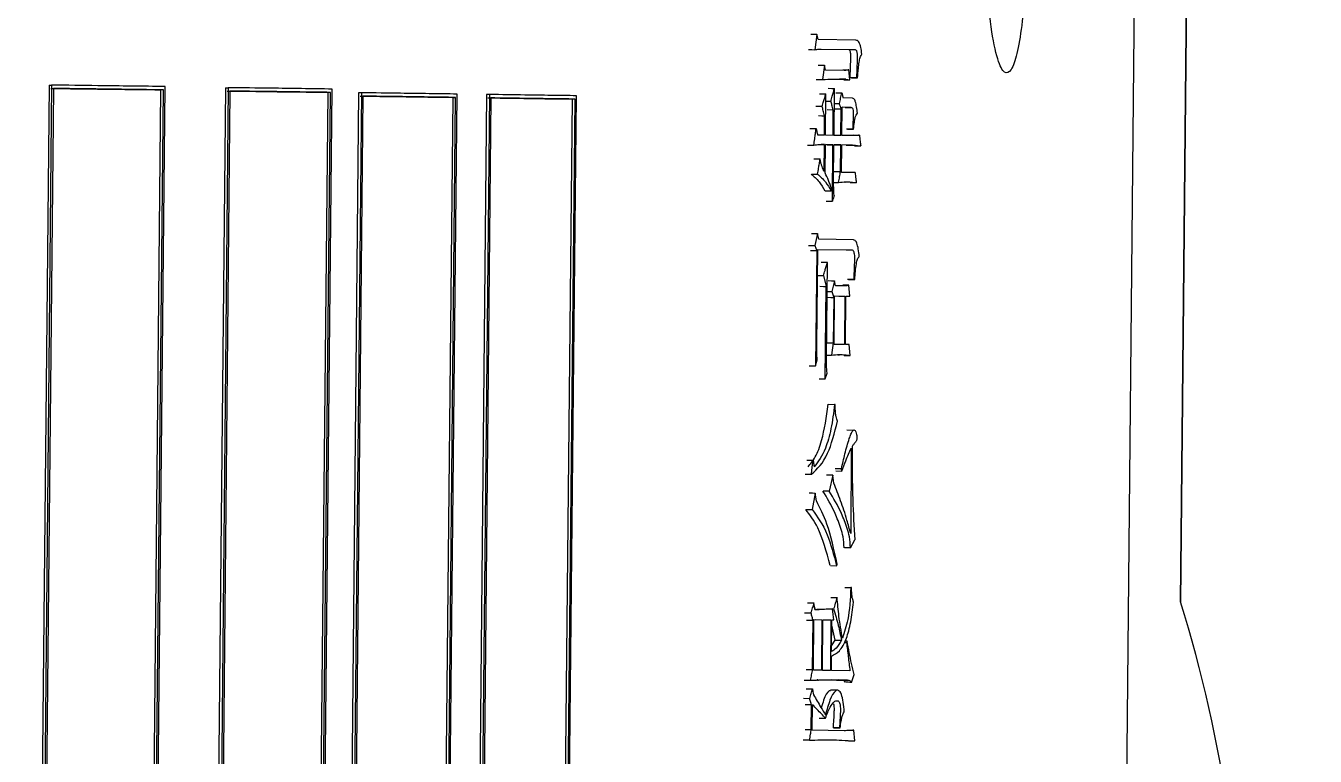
# Model space of a CAD drawing. Header units: millimetres. Extents: x 2448 to 4397, y 790 to 2168.
# Drawn here: x 3211.23 to 3228.6, y 1007.69 to 1017.53 of the extents above; entities that cross this region are included whole.
import ezdxf

# ---------------------------------------------------------------- set-up
doc = ezdxf.new("R2010")
doc.units = ezdxf.units.MM

msp = doc.modelspace()

# ---------------------------------------------------------------- linework, layer by layer
at = {"color": 7, "linetype": 'Continuous', "lineweight": 25}
for p, q in [((3226.785, 1009.772), (3226.965, 1027.858)), ((3225.808, 981.988), (3226.21, 1022.465)), ((3226.911, 1022.458), (3226.785, 1009.771)), ((3221.885, 1017.409), (3221.855, 1017.205)), ((3221.904, 1017.341), (3221.885, 1017.409)), ((3222.411, 1017.332), (3221.904, 1017.341)), ((3221.942, 1017.213), (3222.4, 1017.206)), ((3222.314, 1017.207), (3222.4, 1017.206)), ((3221.985, 1016.999), (3221.958, 1016.804)), ((3222.001, 1016.93), (3221.985, 1016.999)), ((3222.254, 1016.926), (3222.001, 1016.93)), ((3222.33, 1016.798), (3222.315, 1016.935)), ((3222.274, 1016.809), (3222.33, 1016.798)), ((3222.419, 1016.826), (3222.336, 1016.827)), ((3222.349, 1016.826), (3222.432, 1016.826)), ((3222.432, 1016.826), (3222.419, 1016.826)), ((3211.54, 1016.729), (3211.342, 996.81)), ((3211.575, 1016.729), (3211.377, 996.81)), ((3211.599, 1016.683), (3211.402, 996.855)), ((3213.043, 1016.665), (3212.847, 996.836)), ((3212.883, 996.836), (3213.08, 1016.665)), ((3212.906, 996.791), (3213.104, 1016.709)), ((3213.08, 1016.665), (3213.043, 1016.665)), ((3213.918, 1016.694), (3213.72, 996.775)), ((3213.955, 1016.694), (3213.757, 996.775)), ((3213.977, 1016.649), (3213.78, 996.82)), ((3215.294, 1016.631), (3215.098, 996.802)), ((3215.136, 996.802), (3215.332, 1016.631)), ((3215.157, 996.757), (3215.354, 1016.675)), ((3215.332, 1016.631), (3215.294, 1016.631)), ((3215.71, 1016.625), (3215.531, 998.617)), ((3215.748, 1016.625), (3215.57, 998.617)), ((3215.769, 1016.58), (3215.591, 998.667)), ((3216.979, 1016.563), (3216.801, 998.65)), ((3216.84, 998.65), (3217.018, 1016.563)), ((3216.859, 998.599), (3217.038, 1016.608)), ((3216.979, 1016.563), (3217.018, 1016.563)), ((3217.434, 1016.602), (3217.236, 996.683)), ((3217.473, 1016.602), (3217.276, 996.683)), ((3218.447, 996.666), (3218.644, 1016.585)), ((3222, 1016.054), (3222.006, 1016.609)), ((3222.116, 1016.052), (3222.122, 1016.685)), ((3217.492, 1016.556), (3217.296, 996.728)), ((3218.586, 1016.541), (3218.389, 996.712)), ((3218.429, 996.712), (3218.626, 1016.54)), ((3218.626, 1016.54), (3218.586, 1016.541)), ((3221.87, 1016.445), (3221.954, 1016.444)), ((3222.005, 1016.511), (3222.074, 1016.51)), ((3222.106, 1016.393), (3222.022, 1016.394)), ((3222.102, 1016.052), (3222.106, 1016.393)), ((3222.208, 1016.05), (3222.212, 1016.411)), ((3222.221, 1016.05), (3222.225, 1016.43)), ((3222.347, 1016.428), (3222.225, 1016.43)), ((3222.364, 1016.554), (3222.237, 1016.556)), ((3222.264, 1016.429), (3222.347, 1016.428)), ((3221.987, 1016.054), (3221.989, 1016.317)), ((3221.987, 1016.054), (3221.897, 1016.056)), ((3222.102, 1016.052), (3222, 1016.054)), ((3222.208, 1016.05), (3222.116, 1016.052)), ((3222.383, 1016.048), (3222.221, 1016.05)), ((3222.368, 1016.135), (3222.284, 1016.136)), ((3222.295, 1016.136), (3222.378, 1016.135)), ((3222.368, 1016.135), (3222.378, 1016.135)), ((3221.91, 1015.928), (3221.985, 1015.928)), ((3221.985, 1015.928), (3221.944, 1015.928)), ((3221.982, 1015.567), (3221.985, 1015.928)), ((3221.995, 1015.548), (3221.999, 1015.927)), ((3222.101, 1015.926), (3221.999, 1015.927)), ((3222.017, 1015.926), (3222.101, 1015.926)), ((3222.093, 1015.166), (3222.101, 1015.926)), ((3222.11, 1015.439), (3222.115, 1015.925)), ((3222.207, 1015.924), (3222.115, 1015.925)), ((3222.123, 1015.925), (3222.207, 1015.924)), ((3222.203, 1015.564), (3222.207, 1015.924)), ((3222.216, 1015.554), (3222.22, 1015.924)), ((3222.363, 1015.921), (3222.22, 1015.924)), ((3222.28, 1015.922), (3222.363, 1015.921)), ((3221.843, 1015.735), (3221.928, 1015.734)), ((3221.81, 1015.531), (3221.895, 1015.53)), ((3222.119, 1015.564), (3222.203, 1015.564)), ((3222.399, 1015.551), (3222.216, 1015.554)), ((3222.332, 1015.415), (3222.416, 1015.414)), ((3221.994, 1015.304), (3222.078, 1015.303)), ((3222.009, 1015.167), (3222.093, 1015.166)), ((3221.895, 1014.731), (3221.857, 1014.567)), ((3221.911, 1014.653), (3221.895, 1014.731)), ((3222.377, 1014.646), (3221.911, 1014.653)), ((3221.857, 1014.567), (3221.882, 1014.498)), ((3221.882, 1014.498), (3221.866, 1012.95)), ((3221.883, 1013.222), (3221.896, 1014.517)), ((3221.896, 1014.517), (3222.362, 1014.509)), ((3222.015, 1013.045), (3222.028, 1014.34)), ((3221.892, 1014.166), (3221.973, 1014.165)), ((3221.973, 1014.165), (3222.011, 1014.019)), ((3221.998, 1012.773), (3222.011, 1014.019)), ((3222.121, 1014.095), (3222.084, 1013.949)), ((3222.137, 1014.026), (3222.121, 1014.095)), ((3222.249, 1014.025), (3222.137, 1014.026)), ((3222.316, 1014.033), (3222.232, 1014.034)), ((3222.382, 1014.11), (3222.298, 1014.111)), ((3222.311, 1014.111), (3222.395, 1014.11)), ((3222.327, 1013.887), (3222.316, 1014.033)), ((3222.395, 1014.11), (3222.382, 1014.11)), ((3222.084, 1013.949), (3222.111, 1013.871)), ((3222.111, 1013.871), (3222.105, 1013.258)), ((3222.118, 1013.238), (3222.124, 1013.89)), ((3222.124, 1013.89), (3222.261, 1013.888)), ((3222.178, 1013.889), (3222.261, 1013.888)), ((3222.261, 1013.888), (3222.255, 1013.236)), ((3222.268, 1013.236), (3222.275, 1013.888)), ((3222.275, 1013.888), (3222.327, 1013.887)), ((3222.275, 1013.887), (3222.327, 1013.887)), ((3222.02, 1013.259), (3222.105, 1013.258)), ((3222.105, 1013.258), (3222.081, 1013.093)), ((3222.255, 1013.236), (3222.118, 1013.238)), ((3222.169, 1013.099), (3222.19, 1013.098)), ((3222.252, 1013.089), (3222.335, 1013.088)), ((3222.318, 1013.235), (3222.268, 1013.236)), ((3222.335, 1013.088), (3222.318, 1013.235)), ((3221.782, 1012.951), (3221.866, 1012.95)), ((3221.866, 1012.95), (3221.889, 1013.028)), ((3221.914, 1012.773), (3221.998, 1012.773)), ((3221.998, 1012.773), (3222.021, 1012.85)), ((3222.039, 1012.431), (3222.123, 1012.43)), ((3222.132, 1012.43), (3222.123, 1012.43)), ((3222.373, 1012.08), (3222.289, 1012.081)), ((3222.346, 1011.842), (3222.34, 1010.693)), ((3222.214, 1011.562), (3222.13, 1011.563)), ((3222.138, 1011.533), (3222.222, 1011.532)), ((3221.728, 1011.491), (3221.812, 1011.49)), ((3222.1, 1011.476), (3222.052, 1011.263)), ((3222.113, 1011.369), (3222.1, 1011.476)), ((3221.863, 1011.236), (3221.819, 1011.013)), ((3221.879, 1011.129), (3221.863, 1011.236)), ((3222.338, 1010.498), (3222.255, 1010.499)), ((3222.338, 1010.498), (3222.394, 1010.605)), ((3222.067, 1010.259), (3222.15, 1010.258)), ((3222.15, 1010.258), (3222.159, 1010.277)), ((3222.26, 1009.964), (3222.343, 1009.963)), ((3222.351, 1009.963), (3222.343, 1009.963)), ((3222.073, 1009.83), (3222.157, 1009.829)), ((3221.869, 1009.669), (3221.859, 1009.669)), ((3222.093, 1009.675), (3222.11, 1009.675)), ((3221.829, 1009.523), (3221.823, 1008.861)), ((3221.837, 1008.851), (3221.844, 1009.533)), ((3221.844, 1009.533), (3221.952, 1009.531)), ((3221.868, 1009.532), (3221.952, 1009.531)), ((3221.952, 1009.531), (3221.946, 1008.85)), ((3221.959, 1008.849), (3221.966, 1009.531)), ((3221.966, 1009.531), (3222.073, 1009.529)), ((3221.989, 1009.53), (3222.073, 1009.529)), ((3222.073, 1009.529), (3222.066, 1008.848)), ((3222.082, 1009.101), (3222.086, 1009.529)), ((3222.086, 1009.529), (3222.111, 1009.528)), ((3222.086, 1009.529), (3222.111, 1009.528)), ((3222.129, 1009.255), (3222.086, 1009.455)), ((3222.083, 1009.181), (3222.129, 1009.255)), ((3222.25, 1009.224), (3222.284, 1009.224)), ((3222.292, 1009.243), (3222.261, 1009.243)), ((3222.08, 1008.847), (3222.082, 1009.042)), ((3221.738, 1008.862), (3221.823, 1008.861)), ((3221.946, 1008.85), (3221.837, 1008.851)), ((3222.066, 1008.848), (3221.959, 1008.849)), ((3222.33, 1008.843), (3222.08, 1008.847)), ((3222.154, 1008.58), (3222.07, 1008.581)), ((3222.17, 1008.719), (3222.177, 1008.718)), ((3222.296, 1008.717), (3222.174, 1008.719)), ((3222.227, 1008.718), (3222.313, 1008.717)), ((3221.703, 1008.473), (3221.788, 1008.472)), ((3221.812, 1008.384), (3221.728, 1008.385)), ((3221.809, 1008.053), (3221.812, 1008.384)), ((3221.823, 1008.043), (3221.827, 1008.384)), ((3221.725, 1008.054), (3221.809, 1008.053)), ((3222.188, 1008.076), (3222.104, 1008.077)), ((3222.115, 1008.077), (3222.198, 1008.076)), ((3222.188, 1008.076), (3222.198, 1008.076)), ((3221.785, 1007.908), (3221.701, 1007.909)), ((3222.251, 1008.036), (3221.823, 1008.043)), ((3222.312, 1007.898), (3222.395, 1007.898)), ((3222.395, 1007.898), (3222.381, 1008.044))]:
    msp.add_line(p, q, dxfattribs=at)
at = {"color": 7, "linetype": 'Continuous', "lineweight": 25, "flags": 128}
for points in [[(3221.885, 1017.409), (3221.837, 1017.41), (3221.801, 1017.41)], [(3221.77, 1017.206), (3221.817, 1017.206), (3221.855, 1017.205)], [(3221.9, 1016.999), (3221.947, 1016.999), (3221.985, 1016.999)], [(3222.232, 1016.935), (3222.278, 1016.935), (3222.315, 1016.935)], [(3221.873, 1016.805), (3221.92, 1016.805), (3221.958, 1016.804)], [(3222.274, 1016.809), (3222.226, 1016.809), (3222.191, 1016.81)], [(3222.246, 1016.799), (3222.292, 1016.799), (3222.33, 1016.798)], [(3211.54, 1016.729), (3211.559, 1016.729), (3211.575, 1016.729)], [(3213.918, 1016.694), (3213.938, 1016.694), (3213.955, 1016.694)], [(3215.748, 1016.625), (3215.727, 1016.625), (3215.71, 1016.625)], [(3217.473, 1016.602), (3217.451, 1016.602), (3217.434, 1016.602)], [(3221.922, 1016.61), (3221.968, 1016.609), (3222.006, 1016.609)], [(3222.038, 1016.686), (3222.085, 1016.685), (3222.122, 1016.685)], [(3222.138, 1016.625), (3222.184, 1016.625), (3222.222, 1016.625)], [(3222.12, 1016.48), (3222.15, 1016.48), (3222.188, 1016.479)], [(3222.128, 1016.411), (3222.174, 1016.411), (3222.212, 1016.411)], [(3221.905, 1016.318), (3221.952, 1016.317), (3221.989, 1016.317)], [(3221.788, 1016.144), (3221.835, 1016.144), (3221.873, 1016.144)], [(3222.375, 1016.057), (3222.42, 1016.056), (3222.458, 1016.056)], [(3221.76, 1015.921), (3221.807, 1015.92), (3221.845, 1015.92)], [(3222.392, 1015.91), (3222.437, 1015.91), (3222.475, 1015.91)], [(3222.11, 1015.419), (3222.14, 1015.418), (3222.177, 1015.418)], [(3222.078, 1015.303), (3222.081, 1015.317), (3222.084, 1015.332)], [(3221.811, 1014.732), (3221.858, 1014.732), (3221.895, 1014.731)], [(3221.772, 1014.567), (3221.819, 1014.567), (3221.857, 1014.567)], [(3221.882, 1014.498), (3221.834, 1014.498), (3221.797, 1014.499)], [(3222.279, 1014.51), (3222.319, 1014.51), (3222.362, 1014.509)], [(3222.028, 1014.34), (3221.98, 1014.34), (3221.943, 1014.341)], [(3221.926, 1014.02), (3221.973, 1014.019), (3222.011, 1014.019)], [(3222.037, 1014.096), (3222.083, 1014.095), (3222.121, 1014.095)], [(3222.024, 1013.95), (3222.046, 1013.95), (3222.084, 1013.949)], [(3222.027, 1013.872), (3222.073, 1013.871), (3222.111, 1013.871)], [(3222.015, 1013.093), (3222.043, 1013.093), (3222.081, 1013.093)], [(3221.834, 1011.675), (3221.786, 1011.676), (3221.749, 1011.676)], [(3221.812, 1011.49), (3221.823, 1011.583), (3221.834, 1011.675)], [(3222.222, 1011.532), (3222.22, 1011.54), (3222.217, 1011.551), (3222.214, 1011.562)], [(3222.1, 1011.476), (3222.052, 1011.476), (3222.016, 1011.477)], [(3221.779, 1011.237), (3221.826, 1011.237), (3221.863, 1011.236)], [(3222.052, 1011.263), (3222.031, 1011.263), (3222.009, 1011.263), (3221.968, 1011.263)], [(3221.734, 1011.014), (3221.755, 1011.014), (3221.776, 1011.014), (3221.798, 1011.013), (3221.819, 1011.013)], [(3221.718, 1009.622), (3221.765, 1009.622), (3221.802, 1009.621)], [(3221.759, 1009.758), (3221.805, 1009.757), (3221.843, 1009.757)], [(3222.009, 1009.676), (3222.056, 1009.675), (3222.093, 1009.675)], [(3222.111, 1009.528), (3222.102, 1009.602), (3222.093, 1009.675)], [(3221.745, 1009.524), (3221.792, 1009.524), (3221.829, 1009.523)], [(3222.132, 1009.255), (3222.156, 1009.255), (3222.182, 1009.255), (3222.215, 1009.254)], [(3222.292, 1009.243), (3222.288, 1009.233), (3222.284, 1009.224)], [(3221.711, 1008.717), (3221.759, 1008.716), (3221.796, 1008.716)], [(3221.741, 1008.599), (3221.788, 1008.599), (3221.826, 1008.598)], [(3221.826, 1008.598), (3221.832, 1008.559), (3221.836, 1008.54), (3221.839, 1008.52)], [(3222.351, 1008.687), (3222.33, 1008.687), (3222.308, 1008.688), (3222.268, 1008.688)], [(3221.916, 1008.207), (3221.957, 1008.207), (3222, 1008.206)], [(3222.298, 1008.045), (3222.343, 1008.044), (3222.381, 1008.044)]]:
    msp.add_lwpolyline(points, dxfattribs=at)
at = {"color": 7, "linetype": 'Continuous', "lineweight": 25}
msp.add_arc((3208.729, 1004.188), 18.9, 341.6779, 17.1835, dxfattribs=at)
for points, knots in [([(3004.749, 1193.304), (3004.581, 1192.123), (3004.103, 1188.762), (3003.535, 1183.195), (3003.134, 1176.603), (3003.021, 1170), (3003.191, 1163.399), (3003.646, 1156.81), (3004.383, 1150.248), (3005.403, 1143.723), (3006.702, 1137.248), (3008.28, 1130.836), (3010.131, 1124.497), (3012.254, 1118.243), (3014.644, 1112.087), (3017.297, 1106.04), (3020.208, 1100.112), (3023.371, 1094.315), (3026.781, 1088.66), (3030.432, 1083.156), (3034.316, 1077.815), (3038.426, 1072.646), (3042.755, 1067.659), (3047.294, 1062.863), (3052.036, 1058.267), (3056.972, 1053.879), (3062.091, 1049.708), (3067.386, 1045.761), (3072.845, 1042.045), (3078.46, 1038.568), (3084.219, 1035.336), (3090.112, 1032.355), (3096.127, 1029.63), (3102.254, 1027.167), (3108.482, 1024.97), (3114.799, 1023.043), (3121.192, 1021.39), (3127.651, 1020.014), (3134.163, 1018.917), (3140.717, 1018.101), (3147.299, 1017.568), (3153.898, 1017.319), (3160.502, 1017.355), (3167.098, 1017.674), (3173.674, 1018.278), (3180.219, 1019.164), (3186.719, 1020.331), (3193.162, 1021.776), (3199.538, 1023.498), (3205.833, 1025.492), (3212.037, 1027.756), (3218.138, 1030.285), (3224.124, 1033.074), (3229.984, 1036.118), (3235.708, 1039.412), (3241.285, 1042.949), (3246.704, 1046.723), (3251.956, 1050.726), (3257.031, 1054.952), (3261.919, 1059.393), (3266.611, 1064.04), (3271.099, 1068.884), (3275.374, 1073.918), (3279.428, 1079.13), (3283.255, 1084.513), (3286.846, 1090.055), (3290.195, 1095.747), (3293.296, 1101.577), (3296.143, 1107.536), (3298.731, 1113.611), (3301.055, 1119.793), (3303.111, 1126.069), (3304.894, 1132.427), (3306.402, 1138.856), (3307.632, 1145.345), (3308.582, 1151.88), (3309.249, 1158.45), (3309.633, 1165.043), (3309.733, 1171.646), (3309.548, 1178.247), (3309.079, 1184.834), (3308.327, 1191.395), (3307.293, 1197.918), (3305.98, 1204.39), (3304.389, 1210.799), (3302.523, 1217.134), (3300.387, 1223.383), (3297.984, 1229.534), (3295.318, 1235.576), (3292.394, 1241.497), (3289.218, 1247.287), (3285.796, 1252.935), (3282.133, 1258.43), (3278.238, 1263.763), (3274.117, 1268.923), (3269.777, 1273.901), (3265.227, 1278.687), (3260.475, 1283.273), (3255.53, 1287.65), (3250.402, 1291.811), (3245.099, 1295.746), (3239.631, 1299.45), (3234.009, 1302.915), (3228.243, 1306.134), (3222.344, 1309.102), (3216.322, 1311.814), (3210.19, 1314.264), (3203.957, 1316.447), (3197.637, 1318.361), (3191.24, 1320), (3184.778, 1321.362), (3178.263, 1322.445), (3171.708, 1323.247), (3165.125, 1323.765), (3158.525, 1324), (3151.921, 1323.95), (3145.326, 1323.616), (3138.751, 1322.999), (3132.209, 1322.099), (3125.711, 1320.918), (3119.271, 1319.458), (3112.899, 1317.723), (3106.608, 1315.715), (3100.409, 1313.437), (3094.314, 1310.895), (3088.334, 1308.093), (3082.48, 1305.037), (3076.763, 1301.731), (3071.194, 1298.182), (3065.783, 1294.396), (3060.54, 1290.381), (3055.474, 1286.144), (3050.596, 1281.693), (3045.914, 1277.036), (3041.436, 1272.182), (3037.172, 1267.139), (3033.129, 1261.918), (3029.314, 1256.527), (3025.735, 1250.977), (3022.398, 1245.278), (3019.31, 1239.441), (3016.476, 1233.476), (3013.901, 1227.395), (3011.59, 1221.208), (3009.548, 1214.928), (3007.778, 1208.566), (3006.286, 1202.133), (3005.324, 1197.034), (3004.868, 1194.081), (3004.749, 1193.304)], [0, 0, 0, 0, 0.0037171, 0.0105707, 0.0174248, 0.0242788, 0.0311328, 0.0379868, 0.0448409, 0.0516949, 0.0585489, 0.065403, 0.072257, 0.079111, 0.085965, 0.0928191, 0.0996731, 0.1065271, 0.1133812, 0.1202352, 0.1270892, 0.1339432, 0.1407973, 0.1476513, 0.1545053, 0.1613594, 0.1682134, 0.1750674, 0.1819215, 0.1887755, 0.1956295, 0.2024835, 0.2093376, 0.2161916, 0.2230456, 0.2298997, 0.2367537, 0.2436077, 0.2504618, 0.2573158, 0.2641698, 0.2710238, 0.2778779, 0.2847319, 0.2915859, 0.29844, 0.305294, 0.312148, 0.3190021, 0.3258561, 0.3327101, 0.3395641, 0.3464182, 0.3532722, 0.3601262, 0.3669803, 0.3738343, 0.3806883, 0.3875424, 0.3943964, 0.4012504, 0.4081044, 0.4149585, 0.4218125, 0.4286665, 0.4355206, 0.4423746, 0.4492286, 0.4560827, 0.4629367, 0.4697907, 0.4766447, 0.4834988, 0.4903528, 0.4972068, 0.5040609, 0.5109149, 0.5177689, 0.5246229, 0.531477, 0.538331, 0.545185, 0.5520391, 0.5588931, 0.5657471, 0.5726011, 0.5794552, 0.5863092, 0.5931632, 0.6000173, 0.6068713, 0.6137253, 0.6205793, 0.6274334, 0.6342874, 0.6411414, 0.6479955, 0.6548495, 0.6617035, 0.6685576, 0.6754116, 0.6822656, 0.6891196, 0.6959737, 0.7028277, 0.7096817, 0.7165358, 0.7233898, 0.7302438, 0.7370979, 0.7439519, 0.7508059, 0.7576599, 0.764514, 0.771368, 0.778222, 0.7850761, 0.7919301, 0.7987841, 0.8056382, 0.8124922, 0.8193462, 0.8262002, 0.8330543, 0.8399083, 0.8467623, 0.8536164, 0.8604704, 0.8673244, 0.8741785, 0.8810325, 0.8878865, 0.8947405, 0.9015946, 0.9084486, 0.9153026, 0.9221567, 0.9290107, 0.9358647, 0.9427188, 0.9495728, 0.9564268, 0.9632808, 0.9701349, 0.9769889, 0.9838429, 0.990697, 0.997551, 1, 1, 1, 1]), ([(3224.481, 1020.942), (3224.452, 1020.925), (3224.393, 1020.889), (3224.306, 1020.605), (3224.229, 1020.172), (3224.172, 1019.583), (3224.147, 1018.881), (3224.164, 1018.144), (3224.224, 1017.497), (3224.314, 1017.055), (3224.411, 1016.868), (3224.503, 1016.907), (3224.582, 1017.134), (3224.649, 1017.525), (3224.7, 1018.072), (3224.728, 1018.748), (3224.727, 1019.486), (3224.691, 1020.173), (3224.624, 1020.678), (3224.548, 1020.914), (3224.498, 1020.935), (3224.481, 1020.942)], [0, 0, 0, 0, 0.045823, 0.091817, 0.140491, 0.193906, 0.252621, 0.314735, 0.376984, 0.434757, 0.486086, 0.532888, 0.578622, 0.626344, 0.678142, 0.735415, 0.797023, 0.85951, 0.91896, 0.972139, 1, 1, 1, 1]), ([(3222.49, 1017.146), (3222.486, 1017.177), (3222.478, 1017.239), (3222.457, 1017.302), (3222.434, 1017.331), (3222.419, 1017.332), (3222.411, 1017.332)], [0, 0, 0, 0, 0.291988, 0.573147, 0.787597, 1, 1, 1, 1]), ([(3221.855, 1017.205), (3221.865, 1017.207), (3221.884, 1017.21), (3221.913, 1017.213), (3221.933, 1017.213), (3221.942, 1017.213)], [0, 0, 0, 0, 0.3340772, 0.666963, 1, 1, 1, 1]), ([(3222.333, 1016.827), (3222.336, 1016.89), (3222.339, 1016.979), (3222.341, 1017.091), (3222.342, 1017.153), (3222.334, 1017.188), (3222.325, 1017.204), (3222.318, 1017.206), (3222.314, 1017.207)], [0, 0, 0, 0, 0.435537, 0.60671, 0.775389, 0.838625, 0.899663, 1, 1, 1, 1]), ([(3222.4, 1017.206), (3222.404, 1017.205), (3222.411, 1017.203), (3222.42, 1017.187), (3222.426, 1017.158), (3222.428, 1017.112), (3222.426, 1017.049), (3222.424, 1016.953), (3222.421, 1016.876), (3222.419, 1016.826)], [0, 0, 0, 0, 0.100371, 0.161411, 0.224616, 0.344746, 0.466615, 0.658153, 1, 1, 1, 1]), ([(3222.432, 1016.826), (3222.436, 1016.869), (3222.442, 1016.94), (3222.452, 1017.036), (3222.468, 1017.106), (3222.483, 1017.133), (3222.49, 1017.146)], [0, 0, 0, 0, 0.3487489, 0.5727211, 0.7896327, 1, 1, 1, 1]), ([(3222.315, 1016.935), (3222.31, 1016.934), (3222.3, 1016.931), (3222.279, 1016.928), (3222.264, 1016.927), (3222.254, 1016.926)], [0, 0, 0, 0, 0.25901, 0.518027, 1, 1, 1, 1]), ([(3221.958, 1016.804), (3222.008, 1016.807), (3222.083, 1016.811), (3222.188, 1016.81), (3222.243, 1016.809), (3222.274, 1016.809)], [0, 0, 0, 0, 0.465673, 0.698506, 1, 1, 1, 1]), ([(3211.564, 1016.684), (3211.845, 1016.68), (3212.347, 1016.674), (3212.831, 1016.668), (3213.043, 1016.665)], [0, 0, 0, 0, 0.559999, 1, 1, 1, 1]), ([(3213.104, 1016.709), (3212.954, 1016.711), (3212.655, 1016.715), (3212.146, 1016.721), (3211.783, 1016.726), (3211.575, 1016.729)], [0, 0, 0, 0, 0.300092, 0.600184, 1, 1, 1, 1]), ([(3213.08, 1016.665), (3212.93, 1016.666), (3212.63, 1016.67), (3212.138, 1016.677), (3211.79, 1016.681), (3211.599, 1016.683)], [0, 0, 0, 0, 0.309932, 0.619864, 1, 1, 1, 1]), ([(3213.94, 1016.649), (3214.198, 1016.646), (3214.659, 1016.639), (3215.1, 1016.634), (3215.294, 1016.631)], [0, 0, 0, 0, 0.5599988, 1, 1, 1, 1]), ([(3215.354, 1016.675), (3215.218, 1016.677), (3214.945, 1016.681), (3214.48, 1016.687), (3214.146, 1016.691), (3213.955, 1016.694)], [0, 0, 0, 0, 0.300092, 0.600184, 1, 1, 1, 1]), ([(3215.332, 1016.631), (3215.196, 1016.633), (3214.922, 1016.636), (3214.472, 1016.642), (3214.153, 1016.646), (3213.977, 1016.649)], [0, 0, 0, 0, 0.309932, 0.619864, 1, 1, 1, 1]), ([(3215.731, 1016.58), (3215.969, 1016.577), (3216.395, 1016.571), (3216.8, 1016.566), (3216.979, 1016.563)], [0, 0, 0, 0, 0.559999, 1, 1, 1, 1]), ([(3217.038, 1016.608), (3216.913, 1016.609), (3216.662, 1016.613), (3216.233, 1016.619), (3215.925, 1016.623), (3215.748, 1016.625)], [0, 0, 0, 0, 0.300092, 0.600184, 1, 1, 1, 1]), ([(3217.018, 1016.563), (3216.892, 1016.565), (3216.641, 1016.568), (3216.226, 1016.574), (3215.931, 1016.578), (3215.769, 1016.58)], [0, 0, 0, 0, 0.309932, 0.619864, 1, 1, 1, 1]), ([(3218.644, 1016.585), (3218.531, 1016.587), (3218.304, 1016.59), (3217.915, 1016.595), (3217.634, 1016.599), (3217.473, 1016.602)], [0, 0, 0, 0, 0.300092, 0.600184, 1, 1, 1, 1]), ([(3221.954, 1016.444), (3221.961, 1016.466), (3221.973, 1016.504), (3221.99, 1016.559), (3222.001, 1016.592), (3222.006, 1016.609)], [0, 0, 0, 0, 0.393832, 0.696916, 1, 1, 1, 1]), ([(3222.074, 1016.51), (3222.08, 1016.533), (3222.091, 1016.574), (3222.108, 1016.632), (3222.117, 1016.667), (3222.122, 1016.685)], [0, 0, 0, 0, 0.3914592, 0.6957295, 1, 1, 1, 1]), ([(3222.188, 1016.479), (3222.191, 1016.491), (3222.196, 1016.516), (3222.208, 1016.564), (3222.216, 1016.6), (3222.222, 1016.625)], [0, 0, 0, 0, 0.250147, 0.500293, 1, 1, 1, 1]), ([(3222.222, 1016.625), (3222.223, 1016.619), (3222.226, 1016.608), (3222.229, 1016.59), (3222.233, 1016.573), (3222.236, 1016.562), (3222.237, 1016.556)], [0, 0, 0, 0, 0.2500001, 0.5000002, 0.7500003, 1, 1, 1, 1]), ([(3217.453, 1016.557), (3217.67, 1016.554), (3218.057, 1016.548), (3218.424, 1016.543), (3218.586, 1016.541)], [0, 0, 0, 0, 0.5599988, 1, 1, 1, 1]), ([(3218.626, 1016.54), (3218.512, 1016.542), (3218.285, 1016.545), (3217.908, 1016.551), (3217.64, 1016.554), (3217.492, 1016.556)], [0, 0, 0, 0, 0.309932, 0.619864, 1, 1, 1, 1]), ([(3221.989, 1016.317), (3221.986, 1016.328), (3221.98, 1016.351), (3221.968, 1016.393), (3221.96, 1016.424), (3221.954, 1016.444)], [0, 0, 0, 0, 0.264388, 0.528776, 1, 1, 1, 1]), ([(3222.106, 1016.393), (3222.103, 1016.404), (3222.097, 1016.427), (3222.086, 1016.466), (3222.078, 1016.494), (3222.074, 1016.51)], [0, 0, 0, 0, 0.28642, 0.572841, 1, 1, 1, 1]), ([(3222.212, 1016.411), (3222.208, 1016.421), (3222.203, 1016.437), (3222.195, 1016.46), (3222.19, 1016.473), (3222.188, 1016.479)], [0, 0, 0, 0, 0.4319774, 0.7159887, 1, 1, 1, 1]), ([(3222.347, 1016.428), (3222.351, 1016.427), (3222.359, 1016.426), (3222.371, 1016.407), (3222.374, 1016.36), (3222.371, 1016.271), (3222.369, 1016.196), (3222.368, 1016.135)], [0, 0, 0, 0, 0.11057, 0.222492, 0.351381, 0.485058, 1, 1, 1, 1]), ([(3222.43, 1016.349), (3222.427, 1016.378), (3222.421, 1016.437), (3222.405, 1016.506), (3222.385, 1016.548), (3222.371, 1016.552), (3222.364, 1016.554)], [0, 0, 0, 0, 0.291601, 0.574827, 0.789606, 1, 1, 1, 1]), ([(3222.378, 1016.135), (3222.382, 1016.167), (3222.387, 1016.22), (3222.398, 1016.287), (3222.413, 1016.326), (3222.425, 1016.341), (3222.43, 1016.349)], [0, 0, 0, 0, 0.351487, 0.574562, 0.789411, 1, 1, 1, 1]), ([(3221.845, 1015.92), (3221.848, 1015.948), (3221.855, 1016), (3221.864, 1016.074), (3221.87, 1016.12), (3221.873, 1016.144)], [0, 0, 0, 0, 0.379145, 0.689572, 1, 1, 1, 1]), ([(3221.873, 1016.144), (3221.876, 1016.132), (3221.881, 1016.112), (3221.89, 1016.083), (3221.895, 1016.065), (3221.897, 1016.056)], [0, 0, 0, 0, 0.381894, 0.690947, 1, 1, 1, 1]), ([(3222.458, 1016.056), (3222.449, 1016.054), (3222.432, 1016.049), (3222.407, 1016.048), (3222.391, 1016.048), (3222.383, 1016.048)], [0, 0, 0, 0, 0.369394, 0.68461, 1, 1, 1, 1]), ([(3222.458, 1016.056), (3222.46, 1016.042), (3222.463, 1016.014), (3222.468, 1015.966), (3222.472, 1015.931), (3222.475, 1015.91)], [0, 0, 0, 0, 0.284146, 0.568292, 1, 1, 1, 1]), ([(3221.845, 1015.92), (3221.856, 1015.923), (3221.879, 1015.927), (3221.912, 1015.929), (3221.933, 1015.928), (3221.944, 1015.928)], [0, 0, 0, 0, 0.351074, 0.675448, 1, 1, 1, 1]), ([(3222.363, 1015.921), (3222.379, 1015.92), (3222.405, 1015.917), (3222.442, 1015.913), (3222.464, 1015.911), (3222.475, 1015.91)], [0, 0, 0, 0, 0.415924, 0.707962, 1, 1, 1, 1]), ([(3221.895, 1015.53), (3221.899, 1015.557), (3221.907, 1015.604), (3221.918, 1015.672), (3221.924, 1015.713), (3221.928, 1015.734)], [0, 0, 0, 0, 0.398182, 0.699091, 1, 1, 1, 1]), ([(3221.982, 1015.567), (3221.975, 1015.583), (3221.963, 1015.608), (3221.948, 1015.648), (3221.936, 1015.686), (3221.93, 1015.718), (3221.928, 1015.734)], [0, 0, 0, 0, 0.335327, 0.553935, 0.774891, 1, 1, 1, 1]), ([(3221.809, 1015.531), (3221.845, 1015.5), (3221.91, 1015.444), (3221.967, 1015.347), (3221.993, 1015.304)], [0, 0, 0, 0, 0.557174, 1, 1, 1, 1]), ([(3221.895, 1015.53), (3221.931, 1015.499), (3221.995, 1015.444), (3222.053, 1015.346), (3222.078, 1015.303)], [0, 0, 0, 0, 0.557207, 1, 1, 1, 1]), ([(3222.084, 1015.332), (3222.077, 1015.351), (3222.063, 1015.39), (3222.034, 1015.463), (3222.011, 1015.514), (3221.995, 1015.548)], [0, 0, 0, 0, 0.25098, 0.501993, 1, 1, 1, 1]), ([(3222.177, 1015.418), (3222.18, 1015.431), (3222.184, 1015.458), (3222.193, 1015.506), (3222.199, 1015.541), (3222.203, 1015.564)], [0, 0, 0, 0, 0.271194, 0.542387, 1, 1, 1, 1]), ([(3222.399, 1015.551), (3222.4, 1015.537), (3222.404, 1015.51), (3222.409, 1015.464), (3222.413, 1015.432), (3222.416, 1015.414)], [0, 0, 0, 0, 0.301125, 0.60225, 1, 1, 1, 1]), ([(3222.116, 1015.244), (3222.114, 1015.28), (3222.11, 1015.344), (3222.11, 1015.41), (3222.11, 1015.439)], [0, 0, 0, 0, 0.558776, 1, 1, 1, 1]), ([(3222.177, 1015.418), (3222.21, 1015.422), (3222.266, 1015.428), (3222.345, 1015.424), (3222.392, 1015.417), (3222.416, 1015.414)], [0, 0, 0, 0, 0.400119, 0.699938, 1, 1, 1, 1]), ([(3222.251, 1015.424), (3222.251, 1015.424), (3222.255, 1015.424), (3222.252, 1015.424), (3222.254, 1015.424), (3222.261, 1015.424), (3222.266, 1015.423)], [0, 0, 0, 0, 0.01397, 0.321597, 0.557683, 1, 1, 1, 1]), ([(3222.116, 1015.244), (3222.113, 1015.233), (3222.107, 1015.214), (3222.1, 1015.188), (3222.096, 1015.174), (3222.093, 1015.166)], [0, 0, 0, 0, 0.429625, 0.714813, 1, 1, 1, 1]), ([(3222.362, 1014.509), (3222.367, 1014.507), (3222.374, 1014.503), (3222.382, 1014.482), (3222.392, 1014.433), (3222.388, 1014.299), (3222.384, 1014.185), (3222.382, 1014.11)], [0, 0, 0, 0, 0.100565, 0.162248, 0.226019, 0.488422, 1, 1, 1, 1]), ([(3222.455, 1014.42), (3222.451, 1014.455), (3222.445, 1014.524), (3222.425, 1014.601), (3222.401, 1014.64), (3222.385, 1014.644), (3222.377, 1014.646)], [0, 0, 0, 0, 0.292405, 0.574681, 0.788856, 1, 1, 1, 1]), ([(3221.973, 1014.165), (3221.98, 1014.187), (3221.993, 1014.227), (3222.011, 1014.285), (3222.022, 1014.322), (3222.028, 1014.34)], [0, 0, 0, 0, 0.372499, 0.686249, 1, 1, 1, 1]), ([(3222.395, 1014.11), (3222.4, 1014.183), (3222.407, 1014.284), (3222.431, 1014.392), (3222.447, 1014.411), (3222.455, 1014.42)], [0, 0, 0, 0, 0.5739071, 0.7917515, 1, 1, 1, 1]), ([(3222.316, 1014.033), (3222.307, 1014.031), (3222.291, 1014.027), (3222.269, 1014.025), (3222.256, 1014.025), (3222.249, 1014.025)], [0, 0, 0, 0, 0.4145364, 0.7072137, 1, 1, 1, 1]), ([(3221.889, 1013.028), (3221.887, 1013.063), (3221.883, 1013.128), (3221.883, 1013.193), (3221.883, 1013.222)], [0, 0, 0, 0, 0.558776, 1, 1, 1, 1]), ([(3222.081, 1013.093), (3222.117, 1013.097), (3222.179, 1013.103), (3222.263, 1013.098), (3222.311, 1013.092), (3222.335, 1013.088)], [0, 0, 0, 0, 0.421545, 0.710677, 1, 1, 1, 1]), ([(3222.021, 1012.85), (3222.019, 1012.886), (3222.014, 1012.95), (3222.015, 1013.016), (3222.015, 1013.045)], [0, 0, 0, 0, 0.55878, 1, 1, 1, 1]), ([(3221.765, 1011.588), (3221.799, 1011.628), (3221.867, 1011.709), (3221.972, 1011.981), (3222.013, 1012.259), (3222.038, 1012.431)], [0, 0, 0, 0, 0.270802, 0.549231, 1, 1, 1, 1]), ([(3222.123, 1012.43), (3222.109, 1012.317), (3222.081, 1012.096), (3221.99, 1011.779), (3221.902, 1011.659), (3221.85, 1011.587)], [0, 0, 0, 0, 0.2906715, 0.5731292, 1, 1, 1, 1]), ([(3222.162, 1012.205), (3222.155, 1012.223), (3222.144, 1012.254), (3222.135, 1012.315), (3222.132, 1012.371), (3222.132, 1012.41), (3222.132, 1012.43)], [0, 0, 0, 0, 0.328519, 0.549117, 0.773729, 1, 1, 1, 1]), ([(3221.812, 1011.49), (3221.89, 1011.561), (3222.031, 1011.69), (3222.121, 1012.045), (3222.162, 1012.205)], [0, 0, 0, 0, 0.549768, 1, 1, 1, 1]), ([(3222.214, 1011.562), (3222.23, 1011.629), (3222.264, 1011.771), (3222.306, 1011.93), (3222.343, 1012.032), (3222.364, 1012.075), (3222.384, 1012.089), (3222.399, 1012.082), (3222.411, 1012.06), (3222.419, 1012.029), (3222.422, 1011.998), (3222.422, 1011.973), (3222.421, 1011.956), (3222.417, 1011.941), (3222.409, 1011.924), (3222.396, 1011.914), (3222.379, 1011.892), (3222.367, 1011.873), (3222.36, 1011.861)], [0, 0, 0, 0, 0.209013, 0.438145, 0.516213, 0.594703, 0.639121, 0.683721, 0.718339, 0.753186, 0.783614, 0.800049, 0.813417, 0.826849, 0.846616, 0.891612, 0.933961, 1, 1, 1, 1]), ([(3222.222, 1011.532), (3222.239, 1011.579), (3222.267, 1011.658), (3222.309, 1011.763), (3222.334, 1011.815), (3222.346, 1011.842)], [0, 0, 0, 0, 0.422514, 0.710691, 1, 1, 1, 1]), ([(3222.36, 1011.861), (3222.36, 1011.622), (3222.36, 1011.199), (3222.384, 1010.785), (3222.394, 1010.605)], [0, 0, 0, 0, 0.563529, 1, 1, 1, 1]), ([(3221.834, 1011.675), (3221.836, 1011.662), (3221.84, 1011.641), (3221.845, 1011.612), (3221.848, 1011.595), (3221.85, 1011.587)], [0, 0, 0, 0, 0.440504, 0.720258, 1, 1, 1, 1]), ([(3222.34, 1010.693), (3222.324, 1010.753), (3222.281, 1010.907), (3222.206, 1011.136), (3222.144, 1011.291), (3222.113, 1011.369)], [0, 0, 0, 0, 0.242987, 0.620247, 1, 1, 1, 1]), ([(3222.252, 1010.499), (3222.248, 1010.551), (3222.241, 1010.653), (3222.194, 1010.802), (3222.109, 1011.025), (3222.023, 1011.169), (3221.966, 1011.263)], [0, 0, 0, 0, 0.125208, 0.247827, 0.507869, 1, 1, 1, 1]), ([(3222.338, 1010.498), (3222.334, 1010.55), (3222.327, 1010.652), (3222.28, 1010.801), (3222.195, 1011.024), (3222.108, 1011.168), (3222.052, 1011.263)], [0, 0, 0, 0, 0.125124, 0.247717, 0.507766, 1, 1, 1, 1]), ([(3222.065, 1010.259), (3222.013, 1010.445), (3221.922, 1010.774), (3221.791, 1010.942), (3221.734, 1011.014)], [0, 0, 0, 0, 0.5665226, 1, 1, 1, 1]), ([(3221.819, 1011.013), (3221.891, 1010.916), (3222.022, 1010.741), (3222.111, 1010.407), (3222.15, 1010.258)], [0, 0, 0, 0, 0.552418, 1, 1, 1, 1]), ([(3222.159, 1010.277), (3222.116, 1010.471), (3222.041, 1010.812), (3221.928, 1011.033), (3221.879, 1011.129)], [0, 0, 0, 0, 0.565761, 1, 1, 1, 1]), ([(3222.343, 1009.963), (3222.334, 1009.81), (3222.317, 1009.543), (3222.255, 1009.361), (3222.229, 1009.283)], [0, 0, 0, 0, 0.5705874, 1, 1, 1, 1]), ([(3222.38, 1009.767), (3222.374, 1009.782), (3222.364, 1009.806), (3222.356, 1009.86), (3222.352, 1009.91), (3222.351, 1009.945), (3222.351, 1009.963)], [0, 0, 0, 0, 0.326901, 0.547715, 0.772875, 1, 1, 1, 1]), ([(3222.157, 1009.829), (3222.149, 1009.804), (3222.133, 1009.752), (3222.117, 1009.7), (3222.11, 1009.675)], [0, 0, 0, 0, 0.499715, 1, 1, 1, 1]), ([(3222.229, 1009.283), (3222.212, 1009.379), (3222.181, 1009.552), (3222.164, 1009.744), (3222.157, 1009.829)], [0, 0, 0, 0, 0.55797, 1, 1, 1, 1]), ([(3221.843, 1009.757), (3221.836, 1009.734), (3221.823, 1009.689), (3221.809, 1009.644), (3221.802, 1009.621)], [0, 0, 0, 0, 0.500001, 1, 1, 1, 1]), ([(3221.802, 1009.621), (3221.807, 1009.605), (3221.816, 1009.572), (3221.825, 1009.54), (3221.829, 1009.523)], [0, 0, 0, 0, 0.500001, 1, 1, 1, 1]), ([(3221.859, 1009.669), (3221.856, 1009.684), (3221.851, 1009.713), (3221.846, 1009.742), (3221.843, 1009.757)], [0, 0, 0, 0, 0.500002, 1, 1, 1, 1]), ([(3221.859, 1009.669), (3221.877, 1009.669), (3221.927, 1009.669), (3221.977, 1009.673), (3222.008, 1009.676)], [0, 0, 0, 0, 0.367932, 1, 1, 1, 1]), ([(3222.093, 1009.675), (3222.047, 1009.672), (3221.985, 1009.668), (3221.915, 1009.668), (3221.892, 1009.669), (3221.884, 1009.669)], [0, 0, 0, 0, 0.672754, 0.896218, 1, 1, 1, 1]), ([(3222.082, 1009.042), (3222.117, 1009.06), (3222.189, 1009.095), (3222.282, 1009.249), (3222.344, 1009.497), (3222.368, 1009.676), (3222.38, 1009.767)], [0, 0, 0, 0, 0.270784, 0.545188, 0.769924, 1, 1, 1, 1]), ([(3222.11, 1009.675), (3222.132, 1009.603), (3222.172, 1009.475), (3222.202, 1009.322), (3222.215, 1009.254)], [0, 0, 0, 0, 0.556251, 1, 1, 1, 1]), ([(3222.215, 1009.254), (3222.192, 1009.214), (3222.15, 1009.143), (3222.103, 1009.114), (3222.082, 1009.101)], [0, 0, 0, 0, 0.561971, 1, 1, 1, 1]), ([(3222.284, 1009.224), (3222.291, 1009.16), (3222.307, 1009.034), (3222.322, 1008.907), (3222.33, 1008.843)], [0, 0, 0, 0, 0.5, 1, 1, 1, 1]), ([(3222.389, 1008.794), (3222.376, 1008.842), (3222.352, 1008.937), (3222.32, 1009.088), (3222.301, 1009.191), (3222.292, 1009.243)], [0, 0, 0, 0, 0.345359, 0.672117, 1, 1, 1, 1]), ([(3221.823, 1008.861), (3221.818, 1008.837), (3221.809, 1008.789), (3221.8, 1008.74), (3221.796, 1008.716)], [0, 0, 0, 0, 0.5000008, 1, 1, 1, 1]), ([(3222.351, 1008.687), (3222.358, 1008.705), (3222.37, 1008.74), (3222.382, 1008.776), (3222.389, 1008.794)], [0, 0, 0, 0, 0.499999, 1, 1, 1, 1]), ([(3221.788, 1008.472), (3221.791, 1008.484), (3221.798, 1008.506), (3221.811, 1008.548), (3221.82, 1008.579), (3221.826, 1008.598)], [0, 0, 0, 0, 0.264385, 0.52877, 1, 1, 1, 1]), ([(3221.796, 1008.716), (3221.805, 1008.716), (3221.852, 1008.718), (3221.964, 1008.722), (3222.096, 1008.719), (3222.221, 1008.718), (3222.282, 1008.717), (3222.313, 1008.717)], [0, 0, 0, 0, 0.052356, 0.261783, 0.630871, 0.815433, 1, 1, 1, 1]), ([(3221.897, 1008.719), (3221.895, 1008.719), (3221.892, 1008.719), (3221.888, 1008.719), (3221.886, 1008.718), (3221.885, 1008.718), (3221.885, 1008.718), (3221.885, 1008.718), (3221.884, 1008.718), (3221.883, 1008.718), (3221.883, 1008.718), (3221.883, 1008.718), (3221.884, 1008.718)], [0, 0, 0, 0, 0.4477813, 0.5822031, 0.6271428, 0.6458293, 0.6630548, 0.679853, 0.6972642, 0.737063, 0.8485179, 1, 1, 1, 1]), ([(3221.891, 1008.718), (3221.914, 1008.719), (3222, 1008.72), (3222.098, 1008.719), (3222.17, 1008.719)], [0, 0, 0, 0, 0.26665, 1, 1, 1, 1]), ([(3222.069, 1008.575), (3222.063, 1008.574), (3222.029, 1008.572), (3221.983, 1008.481), (3221.954, 1008.378), (3221.944, 1008.342)], [0, 0, 0, 0, 0.134903, 0.694981, 1, 1, 1, 1]), ([(3222.253, 1008.29), (3222.249, 1008.334), (3222.241, 1008.42), (3222.217, 1008.536), (3222.177, 1008.588), (3222.121, 1008.573), (3222.057, 1008.456), (3222.019, 1008.316), (3222, 1008.245)], [0, 0, 0, 0, 0.1277216, 0.251241, 0.3767401, 0.501176, 0.7455986, 1, 1, 1, 1]), ([(3222.21, 1008.718), (3222.205, 1008.718), (3222.162, 1008.718), (3222.118, 1008.719), (3222.08, 1008.719)], [0, 0, 0, 0, 0.130802, 1, 1, 1, 1]), ([(3222.22, 1008.718), (3222.221, 1008.718), (3222.224, 1008.718), (3222.228, 1008.718), (3222.23, 1008.718)], [0, 0, 0, 0, 0.122005, 1, 1, 1, 1]), ([(3222.265, 1008.688), (3222.259, 1008.698), (3222.246, 1008.715), (3222.233, 1008.717), (3222.227, 1008.718)], [0, 0, 0, 0, 0.561984, 1, 1, 1, 1]), ([(3222.313, 1008.717), (3222.32, 1008.715), (3222.334, 1008.713), (3222.346, 1008.695), (3222.351, 1008.687)], [0, 0, 0, 0, 0.557418, 1, 1, 1, 1]), ([(3221.812, 1008.384), (3221.809, 1008.396), (3221.804, 1008.416), (3221.796, 1008.445), (3221.79, 1008.463), (3221.788, 1008.472)], [0, 0, 0, 0, 0.381894, 0.690947, 1, 1, 1, 1]), ([(3221.839, 1008.52), (3221.856, 1008.492), (3221.889, 1008.435), (3221.943, 1008.344), (3221.98, 1008.28), (3222, 1008.245)], [0, 0, 0, 0, 0.308208, 0.616415, 1, 1, 1, 1]), ([(3222, 1008.206), (3222.02, 1008.258), (3222.055, 1008.351), (3222.112, 1008.431), (3222.152, 1008.442), (3222.178, 1008.435), (3222.189, 1008.414), (3222.197, 1008.388), (3222.202, 1008.347), (3222.2, 1008.24), (3222.193, 1008.148), (3222.188, 1008.076)], [0, 0, 0, 0, 0.238272, 0.421507, 0.564341, 0.620408, 0.659481, 0.692106, 0.724915, 0.786663, 1, 1, 1, 1]), ([(3222.107, 1008.4), (3222.109, 1008.396), (3222.112, 1008.385), (3222.116, 1008.347), (3222.114, 1008.241), (3222.107, 1008.149), (3222.102, 1008.077)], [0, 0, 0, 0, 0.050304, 0.151478, 0.342175, 1, 1, 1, 1]), ([(3222, 1008.206), (3221.982, 1008.225), (3221.945, 1008.264), (3221.887, 1008.323), (3221.847, 1008.364), (3221.827, 1008.384)], [0, 0, 0, 0, 0.311048, 0.655523, 1, 1, 1, 1]), ([(3222.198, 1008.076), (3222.202, 1008.107), (3222.209, 1008.158), (3222.222, 1008.221), (3222.236, 1008.264), (3222.248, 1008.281), (3222.253, 1008.29)], [0, 0, 0, 0, 0.349206, 0.57168, 0.788739, 1, 1, 1, 1]), ([(3221.785, 1007.908), (3221.787, 1007.921), (3221.792, 1007.948), (3221.8, 1007.997), (3221.806, 1008.032), (3221.809, 1008.053)], [0, 0, 0, 0, 0.2778471, 0.5556941, 1, 1, 1, 1]), ([(3221.785, 1007.908), (3221.884, 1007.911), (3222.031, 1007.916), (3222.233, 1007.908), (3222.337, 1007.902), (3222.395, 1007.898)], [0, 0, 0, 0, 0.467547, 0.701316, 1, 1, 1, 1]), ([(3222.381, 1008.044), (3222.363, 1008.042), (3222.332, 1008.038), (3222.289, 1008.037), (3222.263, 1008.036), (3222.251, 1008.036)], [0, 0, 0, 0, 0.421909, 0.710935, 1, 1, 1, 1])]:
    msp.add_open_spline(points, degree=3, knots=knots, dxfattribs=at)

doc.saveas('drawing.dxf')
